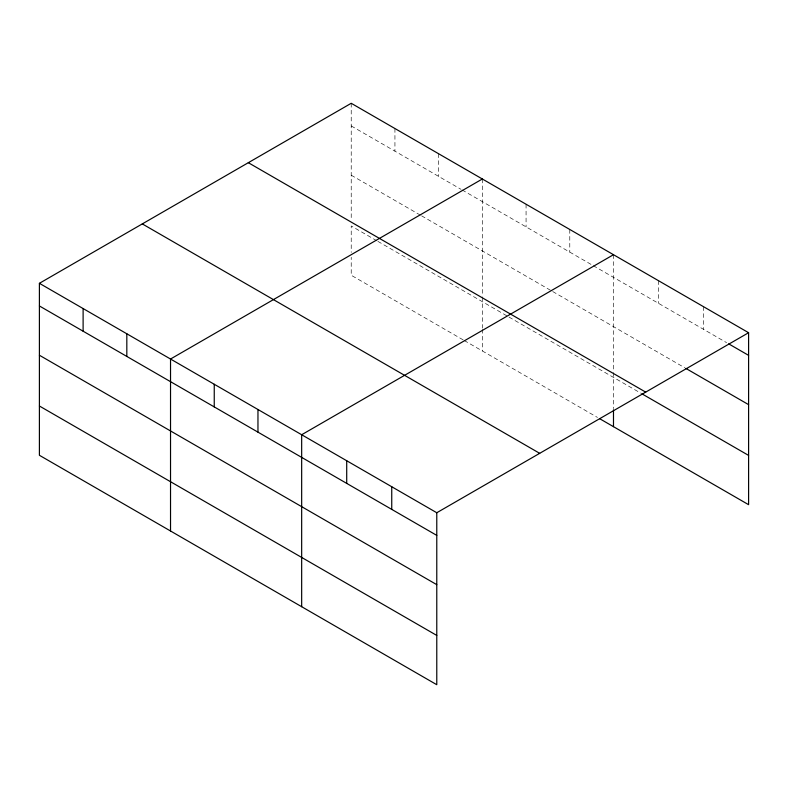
<?xml version="1.0" encoding="UTF-8"?>
<svg xmlns="http://www.w3.org/2000/svg" width="788" height="788" viewBox="0 0 788 788"><rect width="100%" height="100%" fill="white"/><g stroke="black" fill="none" stroke-linecap="round" stroke-linejoin="round"><path stroke-width="0.59" stroke-dasharray="3.94 2.96" d="M351.221 125.932L461.029 189.327M462.103 189.947L592.172 265.044M593.236 265.654L726.605 342.652M351.221 175.212L420.516 215.222M421.59 215.833L551.659 290.93M552.723 291.54L684.713 367.75M376.812 240.754L351.221 225.979L351.221 252.426M377.876 241.374L507.945 316.461M509.009 317.081L640.723 393.123M463.167 339.894L351.221 275.258L351.221 257.233M464.231 340.505L597.501 417.443M703.566 306.709L703.566 329.354M658.532 280.705L658.532 303.35M613.488 254.711L613.488 371.355M613.488 372.566L613.488 408.647M569.783 229.475L569.783 252.111M526.069 204.23L526.069 226.875M482.354 178.994L482.354 295.648M482.354 296.859L482.354 328.133M482.354 329.335L482.354 350.965M438.64 153.758L438.64 176.404M394.936 128.523L394.936 151.168M351.221 103.287L351.221 219.941"/><path stroke-width="1.18" d="M39.4 283.316L436.779 512.742L436.779 684.713L39.4 455.287L39.4 283.316L351.221 103.287L748.6 332.713L748.6 504.684L599.629 418.674M482.354 178.994L170.533 359.023L170.533 530.994M613.488 254.711L301.666 434.74L301.666 606.711M436.779 512.742L748.6 332.713M728.703 343.864L748.6 355.358M685.757 368.351L748.6 404.638M248.319 162.692L645.697 392.119M641.767 393.724L748.6 455.405M142.303 223.91L539.681 453.327M39.4 305.961L436.779 535.387M39.4 355.24L436.779 584.666M39.4 406.007L436.779 635.433M613.488 409.849L613.488 426.682M391.744 486.738L391.744 509.383M346.71 460.734L346.71 483.379M257.962 409.504L257.962 432.139M214.247 384.258L214.247 406.904M126.819 333.787L126.819 356.432M83.114 308.551L83.114 331.196"/></g></svg>
